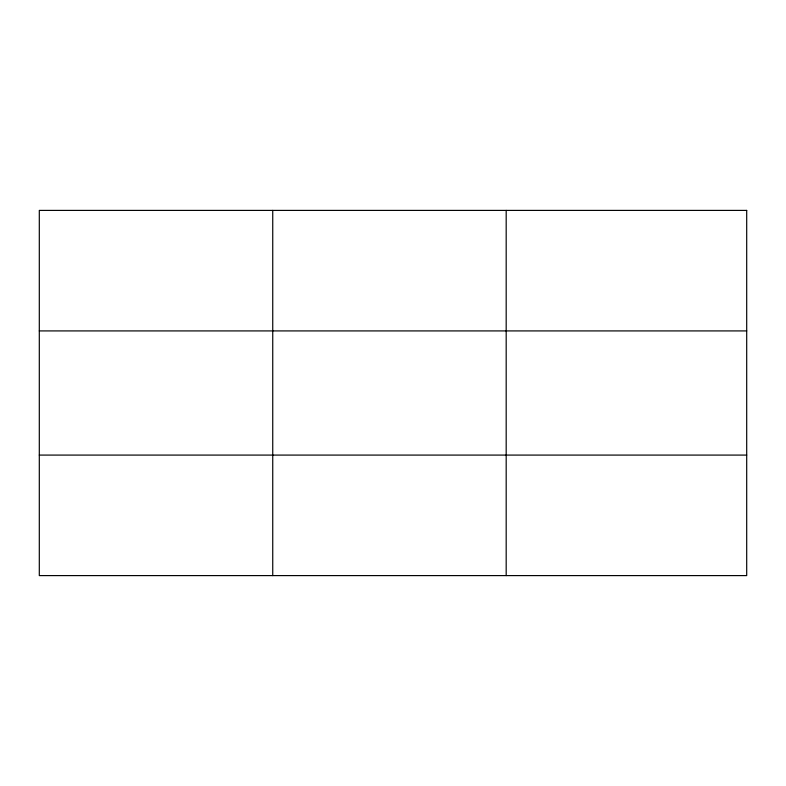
<?xml version="1.0" encoding="UTF-8"?>
<svg xmlns="http://www.w3.org/2000/svg" width="786" height="786" viewBox="0 0 786 786"><rect width="100%" height="100%" fill="white"/><g stroke="black" fill="none" stroke-linecap="round" stroke-linejoin="round"><path stroke-width="1.18" d="M272.742 210.402L272.742 575.598M506.184 210.402L506.184 575.598M39.3 330.916L746.7 330.916M39.3 455.084L746.7 455.084M746.7 210.402L746.7 575.598L39.3 575.598L39.3 210.402L746.7 210.402"/></g></svg>
